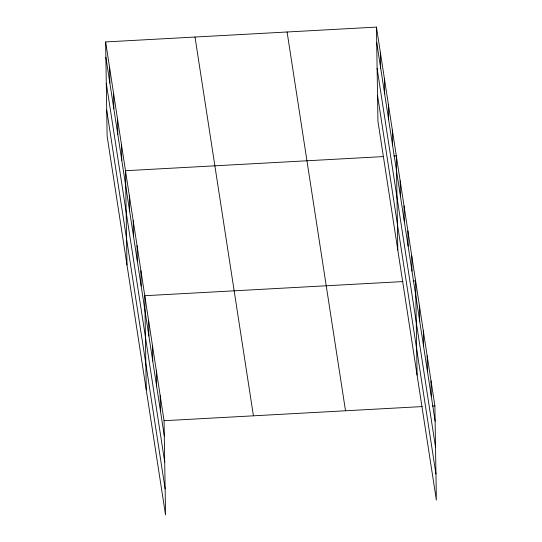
<?xml version="1.0" encoding="UTF-8"?>
<svg xmlns="http://www.w3.org/2000/svg" width="542" height="542" viewBox="0 0 542 542"><rect width="100%" height="100%" fill="white"/><g stroke="black" fill="none" stroke-linecap="round" stroke-linejoin="round"><path stroke-width="0.81" d="M105.636 41.93L164.057 420.714L165.54 514.9L107.12 136.123L105.636 41.93L376.46 27.1L434.88 405.877L436.364 500.07L377.943 121.286L376.46 27.1M383.675 156.577L125.5 170.716L126.984 264.909M393.797 156.021L396.324 155.886L397.801 250.072M402.957 281.576L144.782 295.715L146.259 389.901M413.072 281.02L415.606 280.885L417.083 375.071M164.057 420.714L422.238 406.575M432.353 406.019L434.88 405.877M376.704 42.391L435.124 421.175M377.11 68.427L435.531 447.211M377.53 95.256L435.951 474.033M287.091 31.992L345.511 410.775M195.012 37.039L253.432 415.816M105.88 57.228L164.301 436.005M106.286 83.258L164.707 462.041M106.706 110.087L165.127 488.864M431.026 380.877L431.269 396.175M427.171 355.877L427.414 371.175M423.316 330.877L423.553 346.175M419.461 305.884L419.698 321.176M411.751 255.885L411.988 271.176M407.889 230.885L408.133 246.176M404.034 205.885L404.278 221.177M400.179 180.886L400.423 196.177M392.354 130.127L392.591 145.419M388.377 104.369L388.621 119.667M384.407 78.617L384.644 93.908M380.437 52.859L380.674 68.15M160.202 395.714L160.446 411.005M156.347 370.714L156.591 386.006M152.492 345.715L152.729 361.006M148.637 320.715L148.874 336.006M140.927 270.715L141.164 286.007M137.072 245.716L137.309 261.007M133.21 220.716L133.454 236.007M129.355 195.716L129.599 211.007M121.53 144.958L121.767 160.256M117.553 119.206L117.797 134.497M113.583 93.448L113.827 108.739M109.613 67.689L109.85 82.98"/></g></svg>
